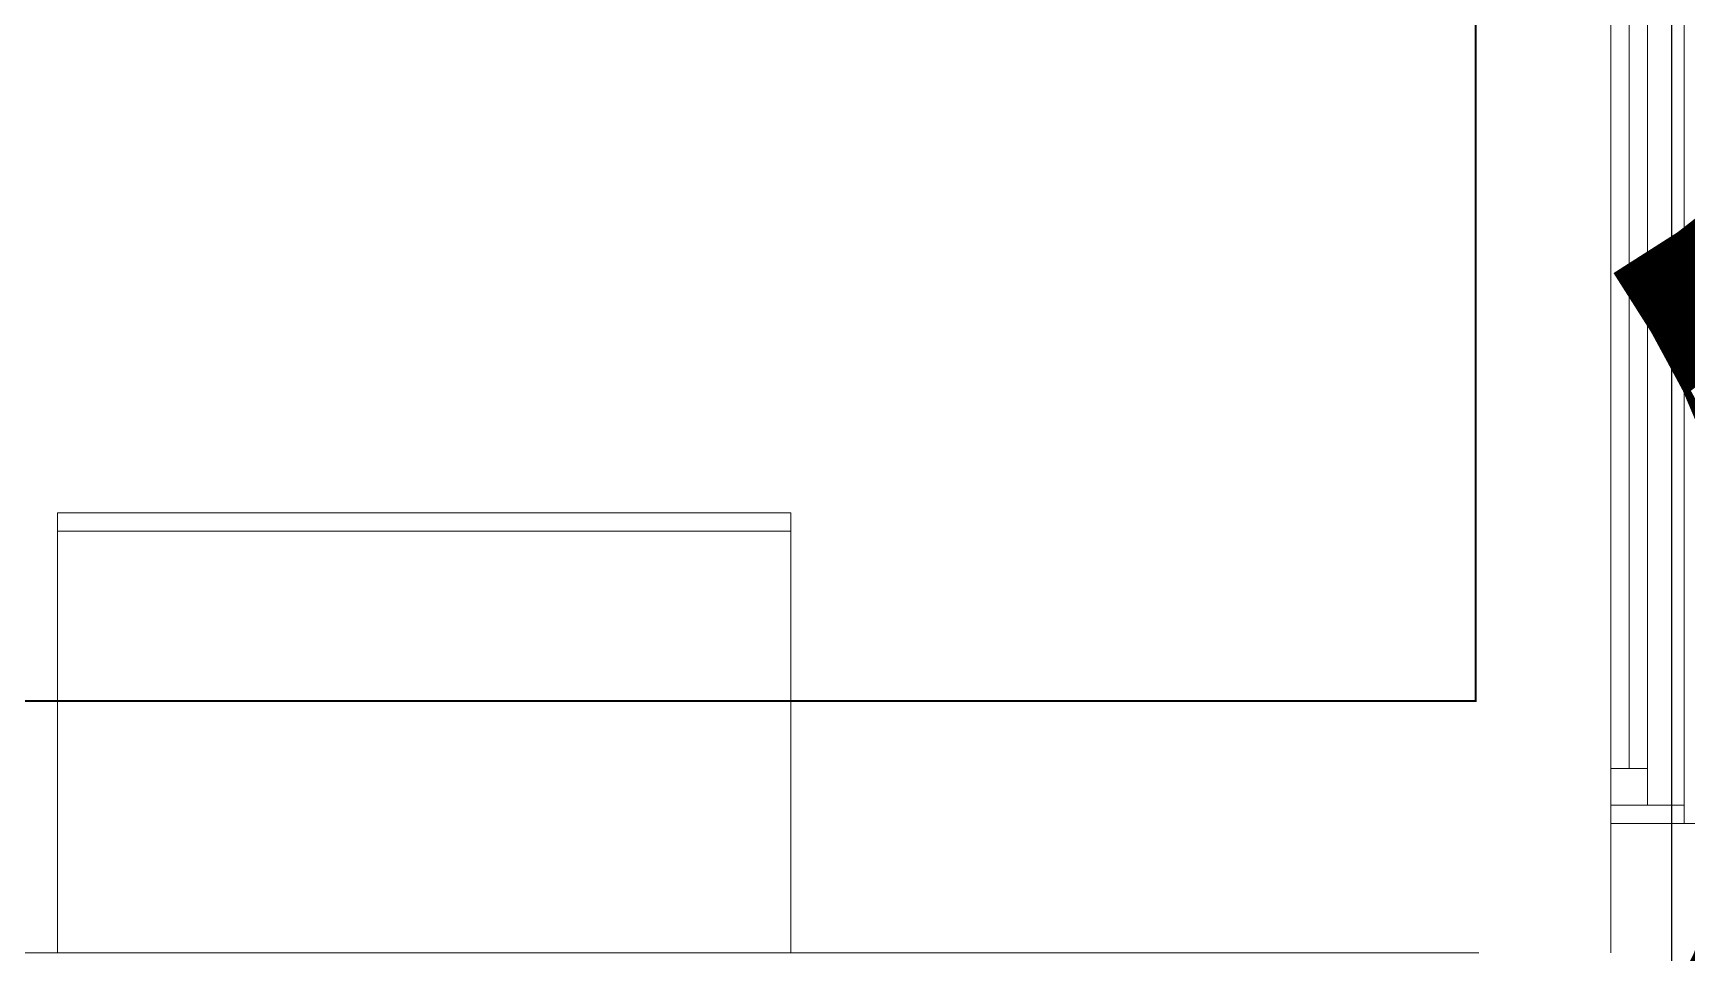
# Model space of a CAD drawing. Header units: metres. Extents: x 75097 to 220695, y -1557923 to -1361206.
# Drawn here: x 112779 to 115034, y -1447773 to -1446518 of the extents above; entities that cross this region are included whole.
import ezdxf

# ---------------------------------------------------------------- set-up
doc = ezdxf.new("R2010")
doc.units = ezdxf.units.M
doc.layers.get('0').update_dxf_attribs({"lineweight": 0})
for name, color, linetype, lineweight in [('A-100 - Copy$0$Aluminum', 8, 'Continuous', 0), ('A-100 - Copy$0$Medical Equipment and Furniture', 8, 'Continuous', 0), ('A-100 - Copy$0$Medical Equipment and Furniture1', 8, 'Continuous', 5), ('A-100 - Copy$0$Walls', 8, 'Continuous', 0)]:
    doc.layers.add(name, color=color, linetype=linetype, lineweight=lineweight)
doc.layers.add('A-100 - Copy$0$axes', color=8, linetype='Continuous')
doc.layers.add('E-POWR', color=7, linetype='Continuous', lineweight=9, true_color=0x4e7e3e)
doc.layers.add('REV 01', color=7, linetype='Continuous', lineweight=0, true_color=0xe41b4d)

# ---------------------------------------------------------------- blocks, each defined once
blk = doc.blocks.new('A-100 - Copy$0$CUPBOARD - GLASS TOP - LOCKABLE - 200x100x60')
at = {"layer": 'A-100 - Copy$0$Medical Equipment and Furniture1'}
blk.add_line((283.1819, -205.0074, 0), (284.1819, -205.0074, 0), dxfattribs=at)
at = {"layer": 'A-100 - Copy$0$Medical Equipment and Furniture1', "elevation": 0}
blk.add_lwpolyline([(284.1819, -204.4324), (283.1819, -204.4324), (283.1819, -205.0324), (284.1819, -205.0324)], close=True, dxfattribs=at)
blk = doc.blocks.new('A-100 - Copy')
at = {"layer": 'A-100 - Copy$0$Aluminum'}
for p, q in [((114930.3, -1445796.4, 2.4), (114930.3, -1447596.4, 2.4)), ((115030.3, -1445796.4, 2.4), (115030.3, -1447596.4, 2.4)), ((114980.3, -1445821.4, 2.4), (114980.3, -1447571.4, 2.4)), ((114955.3, -1445871.4, 2.4), (114955.3, -1447521.4, 2.4)), ((114980.3, -1447521.4, 2.4), (114930.3, -1447521.4, 2.4)), ((115030.3, -1447571.4, 2.4), (114930.3, -1447571.4, 2.4))]:
    blk.add_line(p, q, dxfattribs=at)
at = {"layer": 'A-100 - Copy$0$axes'}
blk.add_line((115013.3, -1477297.4, 0), (115013.3, -1366771.9, 0), dxfattribs=at)
at = {"layer": 'A-100 - Copy$0$Walls'}
for p, q in [((114930.3, -1447772.7, 2.4), (114930.3, -1447596.4, 1.2)), ((115130.3, -1447596.4, 1.2), (114930.3, -1447596.4, 1.2)), ((114750.3, -1447772.7, 2.4), (109430.3, -1447772.7, 2.4))]:
    blk.add_line(p, q, dxfattribs=at)
at = {"layer": 'A-100 - Copy$0$Medical Equipment and Furniture', "xscale": 1000, "yscale": 1000, "zscale": 1000, "rotation": 180}
blk.add_blockref('A-100 - Copy$0$CUPBOARD - GLASS TOP - LOCKABLE - 200x100x60', (396994, -1652205.1, 2.4), dxfattribs=at)

msp = doc.modelspace()

# ---------------------------------------------------------------- linework, layer by layer
at = {"layer": 'E-POWR', "const_width": 3, "elevation": 2.4}
msp.add_lwpolyline([(114745.7, -1443931.7), (114743.4, -1444372.3), (114743.7, -1445035.9), (114745.7, -1445468.6), (114745.7, -1447035.4), (114745.7, -1447429.1), (109617.2, -1447429.1), (109617.2, -1446867), (109617.2, -1443730.4), (109095.7, -1443730.4), (109095.7, -1443391.9), (109617.1, -1443391.9), (109617.1, -1440200.1)], dxfattribs=at)

# ---------------------------------------------------------------- next in the draw order: block references
msp.add_blockref('A-100 - Copy', (0, 0))

# ---------------------------------------------------------------- next in the draw order: linework, layer by layer
at = {"layer": 'REV 01', "color": 3, "elevation": -2.4}
msp.add_lwpolyline([(109329.6, -1441683.3, 0, 192.3, -0.520567), (111248.8, -1441562.7, 0, 192.3, -0.520567), (113168.1, -1441442.1, 0, 192.3, -0.520567), (115087.3, -1441321.4, 0, 192.3, -0.520567), (115156.8, -1443084.5, 0, 192.3, -0.520567), (115071, -1445005.6, 0, 192.3, -0.520567), (114985.3, -1446926.7, 0, 192.3, -0.520567), (114437.2, -1448371.9, 0, 192.3, -0.520567), (112514.4, -1448402.3, 0, 192.3, -0.520567), (110591.6, -1448432.7, 0, 192.3, -0.520567), (108974, -1448169.5, 0, 192.3, -0.520567), (109079.3, -1446249.4, 0, 192.3, -0.520567), (109184.6, -1444329.3, 0, 192.3, -0.520567)], format="xyseb", close=True, dxfattribs=at)

doc.saveas('drawing.dxf')
